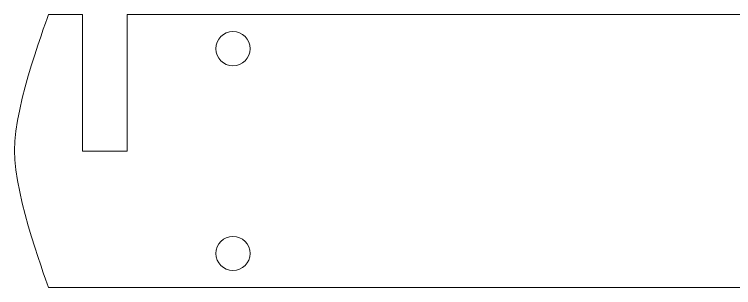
# Model space of a CAD drawing. Header units: centimetres. Extents: x 32 to 238, y -190 to 31.
# Drawn here: x 33.71 to 44.23, y -2.35 to 1.65 of the extents above; entities that cross this region are included whole.
import ezdxf

# ---------------------------------------------------------------- set-up
doc = ezdxf.new("R2010")
doc.units = ezdxf.units.CM
doc.header["$MEASUREMENT"] = 0
doc.layers.add('Layer 1', color=7, linetype='Continuous')

msp = doc.modelspace()

# ---------------------------------------------------------------- linework, layer by layer
at = {"layer": 'Layer 1', "color": 250, "lineweight": 9}
for points, knots in [([(74.70085, 1.64966), (74.70085, 1.64966), (75.20507, 1.64987), (75.20507, 1.64987), (75.20507, 1.64987), (75.70791, 0.33434), (75.70791, -0.35329), (75.70791, -1.04092), (75.20238, -2.35329), (75.20238, -2.35329), (75.20238, -2.35329), (34.20752, -2.35329), (34.20752, -2.35329), (34.20752, -2.35329), (33.70648, -1.03343), (33.70648, -0.34277), (33.70648, 0.34109), (34.20752, 1.64671), (34.20752, 1.64671), (34.20752, 1.64671), (34.70456, 1.64671), (34.70456, 1.64671), (34.70456, 1.64671), (34.70456, -0.35329), (34.70456, -0.35329), (34.70456, -0.35329), (35.35544, -0.35329), (35.35544, -0.35329), (35.35544, -0.35329), (35.35544, 1.64671), (35.35544, 1.64671), (35.35544, 1.64671), (54.20758, 1.64808), (54.20758, 1.64808), (54.20758, 1.64808), (54.20758, 1.05023), (54.20758, 1.05023), (54.20758, 1.05023), (54.70298, 1.05023), (54.70298, 1.05023), (54.70298, 1.05023), (55.20445, 1.05023), (55.20445, 1.05023), (55.20445, 1.05023), (55.20445, 1.64822), (55.20445, 1.64822), (55.20445, 1.64822), (74.05564, 1.64964), (74.05564, 1.64964), (74.05564, 1.64964), (74.05564, -0.35423), (74.05564, -0.35423), (74.05564, -0.35423), (74.70085, -0.35423), (74.70085, -0.35423), (74.70085, -0.35423), (74.70085, 1.64966), (74.70085, 1.64966)], [0, 0, 0, 0, 0.05263158, 0.05263158, 0.05263158, 0.10526316, 0.10526316, 0.10526316, 0.15789474, 0.15789474, 0.15789474, 0.21052632, 0.21052632, 0.21052632, 0.26315789, 0.26315789, 0.26315789, 0.31578947, 0.31578947, 0.31578947, 0.36842105, 0.36842105, 0.36842105, 0.42105263, 0.42105263, 0.42105263, 0.47368421, 0.47368421, 0.47368421, 0.52631579, 0.52631579, 0.52631579, 0.57894737, 0.57894737, 0.57894737, 0.63157895, 0.63157895, 0.63157895, 0.68421053, 0.68421053, 0.68421053, 0.73684211, 0.73684211, 0.73684211, 0.78947368, 0.78947368, 0.78947368, 0.84210526, 0.84210526, 0.84210526, 0.89473684, 0.89473684, 0.89473684, 0.94736842, 0.94736842, 0.94736842, 1, 1, 1, 1]), ([(36.90431, 1.39716), (36.76624, 1.39716), (36.65431, 1.28523), (36.65431, 1.14716), (36.65431, 1.00909), (36.76624, 0.89716), (36.90431, 0.89716), (37.04238, 0.89716), (37.15431, 1.00909), (37.15431, 1.14716), (37.15431, 1.28523), (37.04238, 1.39716), (36.90431, 1.39716)], [0, 0, 0, 0, 0.25, 0.25, 0.25, 0.5, 0.5, 0.5, 0.75, 0.75, 0.75, 1, 1, 1, 1]), ([(36.90431, -1.60252), (36.76624, -1.60252), (36.65431, -1.71445), (36.65431, -1.85252), (36.65431, -1.99059), (36.76624, -2.10252), (36.90431, -2.10252), (37.04238, -2.10252), (37.15431, -1.99059), (37.15431, -1.85252), (37.15431, -1.71445), (37.04238, -1.60252), (36.90431, -1.60252)], [0, 0, 0, 0, 0.25, 0.25, 0.25, 0.5, 0.5, 0.5, 0.75, 0.75, 0.75, 1, 1, 1, 1])]:
    msp.add_open_spline(points, degree=3, knots=knots, dxfattribs=at)
for points in [[(34.70456, 1.64671), (34.70456, 1.64671), (34.70456, -0.35329), (34.70456, -0.35329)], [(34.70456, -0.35329), (34.70456, -0.35329), (35.35543, -0.35329), (35.35543, -0.35329)]]:
    msp.add_open_spline(points, degree=3, dxfattribs=at)

doc.saveas('drawing.dxf')
